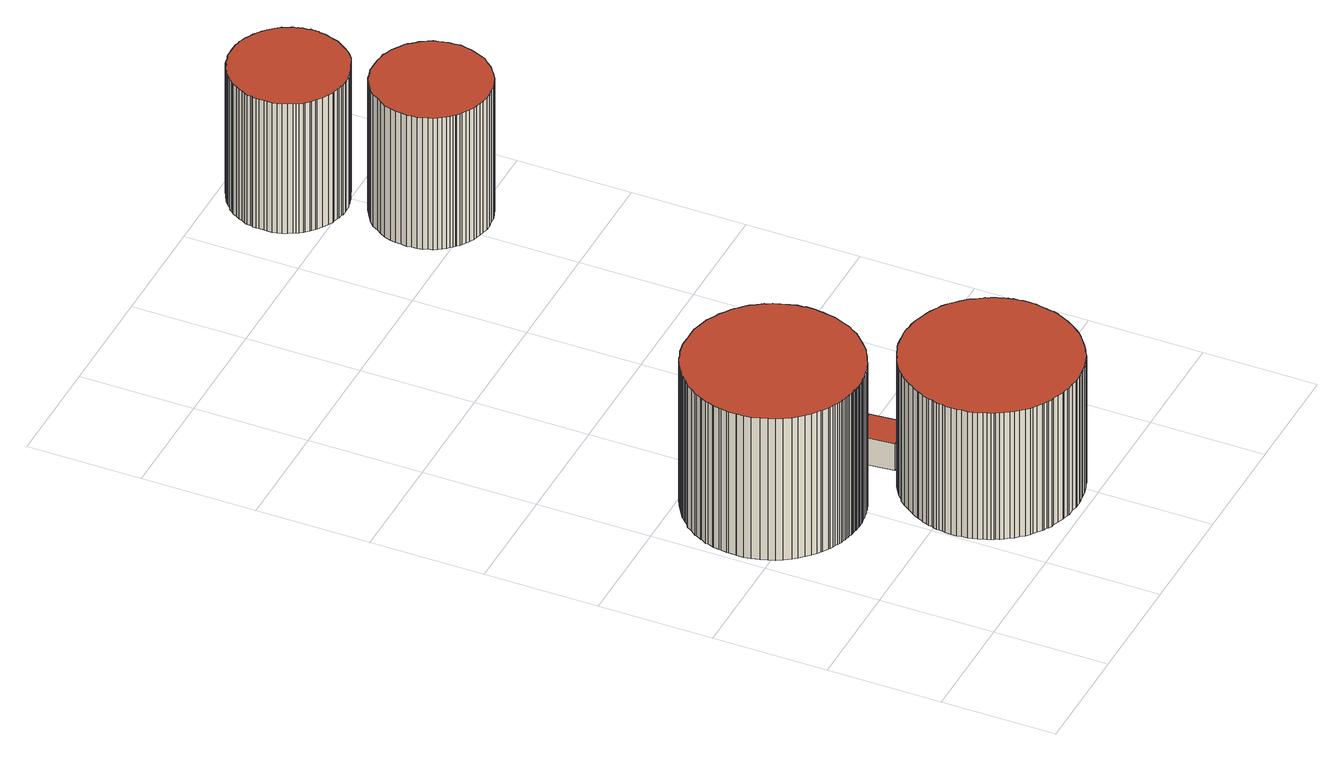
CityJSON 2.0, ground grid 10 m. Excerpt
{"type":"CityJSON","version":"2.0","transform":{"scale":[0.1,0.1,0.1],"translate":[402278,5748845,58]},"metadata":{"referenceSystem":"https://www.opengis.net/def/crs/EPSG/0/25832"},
"CityObjects":{
"building1":{"type":"Building","attributes":{"Gemeindeschluessel":"05515000","Geometrietyp2DReferenz":"3000","function":"51003_1201","roofType":"1000","measuredHeight":14.22},"geometry":[{"type":"Solid","lod":"2","boundaries":[[[[0,1,2,3]],[[4,5,1,0]],[[6,7,5,4]],[[8,9,7,6]],[[10,11,9,8]],[[12,13,11,10]],[[14,15,13,12]],[[16,17,15,14]],[[18,19,17,16]],[[20,21,19,18]],[[22,23,21,20]],[[24,25,23,22]],[[26,27,25,24]],[[28,29,27,26]],[[30,31,29,28]],[[32,33,31,30]],[[34,35,33,32]],[[36,37,35,34]],[[38,39,37,36]],[[40,41,39,38]],[[42,43,41,40]],[[44,45,43,42]],[[46,47,45,44]],[[48,49,47,46]],[[50,51,49,48]],[[52,53,51,50]],[[54,55,53,52]],[[56,57,55,54]],[[58,59,57,56]],[[60,61,59,58]],[[62,63,61,60]],[[64,65,63,62]],[[66,67,65,64]],[[68,69,67,66]],[[70,71,69,68]],[[72,73,71,70]],[[74,75,73,72]],[[76,77,75,74]],[[78,79,77,76]],[[80,81,79,78]],[[82,83,81,80]],[[84,85,83,82]],[[86,87,85,84]],[[88,89,87,86]],[[90,91,89,88]],[[92,93,91,90]],[[94,95,93,92]],[[96,97,95,94]],[[98,99,97,96]],[[100,101,99,98]],[[102,103,101,100]],[[104,105,103,102]],[[106,107,105,104]],[[108,109,107,106]],[[110,111,109,108]],[[112,113,111,110]],[[114,115,113,112]],[[116,117,115,114]],[[118,119,117,116]],[[120,121,119,118]],[[122,123,121,120]],[[124,125,123,122]],[[126,127,125,124]],[[128,129,127,126]],[[130,131,129,128]],[[132,133,131,130]],[[134,135,133,132]],[[136,137,135,134]],[[138,139,137,136]],[[140,141,139,138]],[[142,143,141,140]],[[144,145,143,142]],[[146,147,145,144]],[[148,149,147,146]],[[150,151,149,148]],[[152,153,151,150]],[[154,155,153,152]],[[156,157,155,154]],[[158,159,157,156]],[[160,161,159,158]],[[162,163,161,160]],[[164,165,163,162]],[[166,167,165,164]],[[168,169,167,166]],[[170,171,169,168]],[[172,173,171,170]],[[174,175,173,172]],[[176,177,175,174]],[[178,179,177,176]],[[180,181,179,178]],[[182,183,181,180]],[[184,185,183,182]],[[186,187,185,184]],[[188,189,187,186]],[[190,191,189,188]],[[192,193,191,190]],[[194,195,193,192]],[[196,197,195,194]],[[198,199,197,196]],[[200,201,199,198]],[[202,203,201,200]],[[204,205,203,202]],[[206,207,205,204]],[[208,209,207,206]],[[210,211,209,208]],[[212,213,211,210]],[[214,215,213,212]],[[216,217,215,214]],[[218,219,217,216]],[[220,221,219,218]],[[222,223,221,220]],[[224,225,223,222]],[[226,227,225,224]],[[228,229,227,226]],[[230,231,229,228]],[[232,233,231,230]],[[234,235,233,232]],[[236,237,235,234]],[[238,239,237,236]],[[240,241,239,238]],[[242,243,241,240]],[[244,245,243,242]],[[246,247,245,244]],[[248,249,247,246]],[[250,251,249,248]],[[252,253,251,250]],[[254,255,253,252]],[[3,2,255,254]],[[252,250,248,246,244,242,240,238,236,234,232,230,228,226,224,222,220,218,216,214,212,210,208,206,204,202,200,198,196,194,192,190,188,186,184,182,180,178,176,174,172,170,168,166,164,162,160,158,156,154,152,150,148,146,144,142,140,138,136,134,132,130,128,126,124,122,120,118,116,114,112,110,108,106,104,102,100,98,96,94,92,90,88,86,84,82,80,78,76,74,72,70,68,66,64,62,60,58,56,54,52,50,48,46,44,42,40,38,36,34,32,30,28,26,24,22,20,18,16,14,12,10,8,6,4,0,3,254]],[[1,5,7,9,11,13,15,17,19,21,23,25,27,29,31,33,35,37,39,41,43,45,47,49,51,53,55,57,59,61,63,65,67,69,71,73,75,77,79,81,83,85,87,89,91,93,95,97,99,101,103,105,107,109,111,113,115,117,119,121,123,125,127,129,131,133,135,137,139,141,143,145,147,149,151,153,155,157,159,161,163,165,167,169,171,173,175,177,179,181,183,185,187,189,191,193,195,197,199,201,203,205,207,209,211,213,215,217,219,221,223,225,227,229,231,233,235,237,239,241,243,245,247,249,251,253,255,2]]]],"semantics":{"surfaces":[{"type":"WallSurface"},{"type":"RoofSurface"},{"type":"GroundSurface"}],"values":[[0,0,0,0,0,0,0,0,0,0,0,0,0,0,0,0,0,0,0,0,0,0,0,0,0,0,0,0,0,0,0,0,0,0,0,0,0,0,0,0,0,0,0,0,0,0,0,0,0,0,0,0,0,0,0,0,0,0,0,0,0,0,0,0,0,0,0,0,0,0,0,0,0,0,0,0,0,0,0,0,0,0,0,0,0,0,0,0,0,0,0,0,0,0,0,0,0,0,0,0,0,0,0,0,0,0,0,0,0,0,0,0,0,0,0,0,0,0,0,0,0,0,0,0,0,0,0,0,1,2]]}}]},
"building2":{"type":"Building","attributes":{"Gemeindeschluessel":"05515000","Geometrietyp2DReferenz":"3000","function":"51003_1201","roofType":"1000","measuredHeight":12.74},"geometry":[{"type":"Solid","lod":"2","boundaries":[[[[256,257,258,259]],[[260,261,257,256]],[[262,263,261,260]],[[264,265,263,262]],[[266,267,265,264]],[[268,269,267,266]],[[270,271,269,268]],[[272,273,271,270]],[[274,275,273,272]],[[276,277,275,274]],[[278,279,277,276]],[[280,281,279,278]],[[282,283,281,280]],[[284,285,283,282]],[[286,287,285,284]],[[288,289,287,286]],[[290,291,289,288]],[[292,293,291,290]],[[294,295,293,292]],[[296,297,295,294]],[[298,299,297,296]],[[300,301,299,298]],[[302,303,301,300]],[[304,305,303,302]],[[306,307,305,304]],[[308,309,307,306]],[[310,311,309,308]],[[312,313,311,310]],[[314,315,313,312]],[[316,317,315,314]],[[318,319,317,316]],[[320,321,319,318]],[[322,323,321,320]],[[324,325,323,322]],[[326,327,325,324]],[[328,329,327,326]],[[330,331,329,328]],[[332,333,331,330]],[[334,335,333,332]],[[336,337,335,334]],[[338,339,337,336]],[[340,341,339,338]],[[342,343,341,340]],[[344,345,343,342]],[[346,347,345,344]],[[348,349,347,346]],[[350,351,349,348]],[[352,353,351,350]],[[354,355,353,352]],[[356,357,355,354]],[[358,359,357,356]],[[360,361,359,358]],[[362,363,361,360]],[[364,365,363,362]],[[366,367,365,364]],[[368,369,367,366]],[[370,371,369,368]],[[372,373,371,370]],[[374,375,373,372]],[[376,377,375,374]],[[378,379,377,376]],[[380,381,379,378]],[[382,383,381,380]],[[384,385,383,382]],[[386,387,385,384]],[[388,389,387,386]],[[390,391,389,388]],[[392,393,391,390]],[[394,395,393,392]],[[396,397,395,394]],[[398,399,397,396]],[[400,401,399,398]],[[402,403,401,400]],[[404,405,403,402]],[[406,407,405,404]],[[408,409,407,406]],[[410,411,409,408]],[[412,413,411,410]],[[414,415,413,412]],[[416,417,415,414]],[[418,419,417,416]],[[420,421,419,418]],[[422,423,421,420]],[[424,425,423,422]],[[426,427,425,424]],[[428,429,427,426]],[[430,431,429,428]],[[432,433,431,430]],[[434,435,433,432]],[[436,437,435,434]],[[438,439,437,436]],[[440,441,439,438]],[[442,443,441,440]],[[444,445,443,442]],[[446,447,445,444]],[[448,449,447,446]],[[450,451,449,448]],[[452,453,451,450]],[[454,455,453,452]],[[456,457,455,454]],[[458,459,457,456]],[[460,461,459,458]],[[462,463,461,460]],[[464,465,463,462]],[[466,467,465,464]],[[468,469,467,466]],[[470,471,469,468]],[[472,473,471,470]],[[474,475,473,472]],[[476,477,475,474]],[[478,479,477,476]],[[480,481,479,478]],[[482,483,481,480]],[[484,485,483,482]],[[486,487,485,484]],[[488,489,487,486]],[[490,491,489,488]],[[492,493,491,490]],[[494,495,493,492]],[[496,497,495,494]],[[498,499,497,496]],[[500,501,499,498]],[[502,503,501,500]],[[504,505,503,502]],[[506,507,505,504]],[[508,509,507,506]],[[510,511,509,508]],[[512,513,511,510]],[[259,258,513,512]],[[510,508,506,504,502,500,498,496,494,492,490,488,486,484,482,480,478,476,474,472,470,468,466,464,462,460,458,456,454,452,450,448,446,444,442,440,438,436,434,432,430,428,426,424,422,420,418,416,414,412,410,408,406,404,402,400,398,396,394,392,390,388,386,384,382,380,378,376,374,372,370,368,366,364,362,360,358,356,354,352,350,348,346,344,342,340,338,336,334,332,330,328,326,324,322,320,318,316,314,312,310,308,306,304,302,300,298,296,294,292,290,288,286,284,282,280,278,276,274,272,270,268,266,264,262,260,256,259,512]],[[257,261,263,265,267,269,271,273,275,277,279,281,283,285,287,289,291,293,295,297,299,301,303,305,307,309,311,313,315,317,319,321,323,325,327,329,331,333,335,337,339,341,343,345,347,349,351,353,355,357,359,361,363,365,367,369,371,373,375,377,379,381,383,385,387,389,391,393,395,397,399,401,403,405,407,409,411,413,415,417,419,421,423,425,427,429,431,433,435,437,439,441,443,445,447,449,451,453,455,457,459,461,463,465,467,469,471,473,475,477,479,481,483,485,487,489,491,493,495,497,499,501,503,505,507,509,511,513,258]]]],"semantics":{"surfaces":[{"type":"WallSurface"},{"type":"RoofSurface"},{"type":"GroundSurface"}],"values":[[0,0,0,0,0,0,0,0,0,0,0,0,0,0,0,0,0,0,0,0,0,0,0,0,0,0,0,0,0,0,0,0,0,0,0,0,0,0,0,0,0,0,0,0,0,0,0,0,0,0,0,0,0,0,0,0,0,0,0,0,0,0,0,0,0,0,0,0,0,0,0,0,0,0,0,0,0,0,0,0,0,0,0,0,0,0,0,0,0,0,0,0,0,0,0,0,0,0,0,0,0,0,0,0,0,0,0,0,0,0,0,0,0,0,0,0,0,0,0,0,0,0,0,0,0,0,0,0,0,1,2]]}}]},
"building3":{"type":"Building","attributes":{"Gemeindeschluessel":"05515000","Geometrietyp2DReferenz":"3000","function":"31001_2700","roofType":"1000","measuredHeight":2.71},"geometry":[{"type":"Solid","lod":"2","boundaries":[[[[514,515,516,517]],[[518,519,515,514]],[[520,521,519,518]],[[517,516,521,520]],[[518,514,517,520]],[[515,519,521,516]]]],"semantics":{"surfaces":[{"type":"WallSurface"},{"type":"RoofSurface"},{"type":"GroundSurface"}],"values":[[0,0,0,0,1,2]]}}]},
"building4":{"type":"Building","attributes":{"Gemeindeschluessel":"05515000","Geometrietyp2DReferenz":"3000","function":"51003_1201","roofType":"1000","measuredHeight":13.2},"geometry":[{"type":"Solid","lod":"2","boundaries":[[[[522,523,524,525]],[[526,527,523,522]],[[528,529,527,526]],[[530,531,529,528]],[[532,533,531,530]],[[534,535,533,532]],[[536,537,535,534]],[[538,539,537,536]],[[540,541,539,538]],[[542,543,541,540]],[[544,545,543,542]],[[546,547,545,544]],[[548,549,547,546]],[[550,551,549,548]],[[552,553,551,550]],[[554,555,553,552]],[[556,557,555,554]],[[558,559,557,556]],[[560,561,559,558]],[[562,563,561,560]],[[564,565,563,562]],[[566,567,565,564]],[[568,569,567,566]],[[570,571,569,568]],[[572,573,571,570]],[[574,575,573,572]],[[576,577,575,574]],[[578,579,577,576]],[[580,581,579,578]],[[582,583,581,580]],[[584,585,583,582]],[[586,587,585,584]],[[588,589,587,586]],[[590,591,589,588]],[[592,593,591,590]],[[594,595,593,592]],[[596,597,595,594]],[[598,599,597,596]],[[600,601,599,598]],[[602,603,601,600]],[[604,605,603,602]],[[606,607,605,604]],[[608,609,607,606]],[[610,611,609,608]],[[612,613,611,610]],[[614,615,613,612]],[[616,617,615,614]],[[618,619,617,616]],[[620,621,619,618]],[[622,623,621,620]],[[624,625,623,622]],[[626,627,625,624]],[[628,629,627,626]],[[630,631,629,628]],[[632,633,631,630]],[[634,635,633,632]],[[636,637,635,634]],[[638,639,637,636]],[[640,641,639,638]],[[642,643,641,640]],[[644,645,643,642]],[[646,647,645,644]],[[648,649,647,646]],[[650,651,649,648]],[[652,653,651,650]],[[654,655,653,652]],[[656,657,655,654]],[[658,659,657,656]],[[660,661,659,658]],[[662,663,661,660]],[[664,665,663,662]],[[525,524,665,664]],[[662,660,658,656,654,652,650,648,646,644,642,640,638,636,634,632,630,628,626,624,622,620,618,616,614,612,610,608,606,604,602,600,598,596,594,592,590,588,586,584,582,580,578,576,574,572,570,568,566,564,562,560,558,556,554,552,550,548,546,544,542,540,538,536,534,532,530,528,526,522,525,664]],[[523,527,529,531,533,535,537,539,541,543,545,547,549,551,553,555,557,559,561,563,565,567,569,571,573,575,577,579,581,583,585,587,589,591,593,595,597,599,601,603,605,607,609,611,613,615,617,619,621,623,625,627,629,631,633,635,637,639,641,643,645,647,649,651,653,655,657,659,661,663,665,524]]]],"semantics":{"surfaces":[{"type":"WallSurface"},{"type":"RoofSurface"},{"type":"GroundSurface"}],"values":[[0,0,0,0,0,0,0,0,0,0,0,0,0,0,0,0,0,0,0,0,0,0,0,0,0,0,0,0,0,0,0,0,0,0,0,0,0,0,0,0,0,0,0,0,0,0,0,0,0,0,0,0,0,0,0,0,0,0,0,0,0,0,0,0,0,0,0,0,0,0,0,0,1,2]]}}]},
"building5":{"type":"Building","attributes":{"Gemeindeschluessel":"05515000","Geometrietyp2DReferenz":"3000","function":"51003_1201","roofType":"1000","measuredHeight":13.04},"geometry":[{"type":"Solid","lod":"2","boundaries":[[[[666,667,668,669]],[[670,671,667,666]],[[672,673,671,670]],[[674,675,673,672]],[[676,677,675,674]],[[678,679,677,676]],[[680,681,679,678]],[[682,683,681,680]],[[684,685,683,682]],[[686,687,685,684]],[[688,689,687,686]],[[690,691,689,688]],[[692,693,691,690]],[[694,695,693,692]],[[696,697,695,694]],[[698,699,697,696]],[[700,701,699,698]],[[702,703,701,700]],[[704,705,703,702]],[[706,707,705,704]],[[708,709,707,706]],[[710,711,709,708]],[[712,713,711,710]],[[714,715,713,712]],[[716,717,715,714]],[[718,719,717,716]],[[720,721,719,718]],[[722,723,721,720]],[[724,725,723,722]],[[726,727,725,724]],[[728,729,727,726]],[[730,731,729,728]],[[732,733,731,730]],[[734,735,733,732]],[[736,737,735,734]],[[738,739,737,736]],[[740,741,739,738]],[[742,743,741,740]],[[744,745,743,742]],[[746,747,745,744]],[[748,749,747,746]],[[750,751,749,748]],[[752,753,751,750]],[[754,755,753,752]],[[756,757,755,754]],[[758,759,757,756]],[[760,761,759,758]],[[762,763,761,760]],[[764,765,763,762]],[[766,767,765,764]],[[768,769,767,766]],[[770,771,769,768]],[[772,773,771,770]],[[774,775,773,772]],[[776,777,775,774]],[[778,779,777,776]],[[780,781,779,778]],[[782,783,781,780]],[[784,785,783,782]],[[786,787,785,784]],[[788,789,787,786]],[[790,791,789,788]],[[792,793,791,790]],[[794,795,793,792]],[[796,797,795,794]],[[798,799,797,796]],[[800,801,799,798]],[[802,803,801,800]],[[804,805,803,802]],[[806,807,805,804]],[[808,809,807,806]],[[810,811,809,808]],[[812,813,811,810]],[[814,815,813,812]],[[816,817,815,814]],[[818,819,817,816]],[[820,821,819,818]],[[822,823,821,820]],[[824,825,823,822]],[[826,827,825,824]],[[828,829,827,826]],[[830,831,829,828]],[[832,833,831,830]],[[834,835,833,832]],[[836,837,835,834]],[[838,839,837,836]],[[840,841,839,838]],[[842,843,841,840]],[[844,845,843,842]],[[846,847,845,844]],[[848,849,847,846]],[[850,851,849,848]],[[852,853,851,850]],[[854,855,853,852]],[[856,857,855,854]],[[858,859,857,856]],[[860,861,859,858]],[[862,863,861,860]],[[864,865,863,862]],[[866,867,865,864]],[[868,869,867,866]],[[870,871,869,868]],[[872,873,871,870]],[[874,875,873,872]],[[669,668,875,874]],[[872,870,868,866,864,862,860,858,856,854,852,850,848,846,844,842,840,838,836,834,832,830,828,826,824,822,820,818,816,814,812,810,808,806,804,802,800,798,796,794,792,790,788,786,784,782,780,778,776,774,772,770,768,766,764,762,760,758,756,754,752,750,748,746,744,742,740,738,736,734,732,730,728,726,724,722,720,718,716,714,712,710,708,706,704,702,700,698,696,694,692,690,688,686,684,682,680,678,676,674,672,670,666,669,874]],[[667,671,673,675,677,679,681,683,685,687,689,691,693,695,697,699,701,703,705,707,709,711,713,715,717,719,721,723,725,727,729,731,733,735,737,739,741,743,745,747,749,751,753,755,757,759,761,763,765,767,769,771,773,775,777,779,781,783,785,787,789,791,793,795,797,799,801,803,805,807,809,811,813,815,817,819,821,823,825,827,829,831,833,835,837,839,841,843,845,847,849,851,853,855,857,859,861,863,865,867,869,871,873,875,668]]]],"semantics":{"surfaces":[{"type":"WallSurface"},{"type":"RoofSurface"},{"type":"GroundSurface"}],"values":[[0,0,0,0,0,0,0,0,0,0,0,0,0,0,0,0,0,0,0,0,0,0,0,0,0,0,0,0,0,0,0,0,0,0,0,0,0,0,0,0,0,0,0,0,0,0,0,0,0,0,0,0,0,0,0,0,0,0,0,0,0,0,0,0,0,0,0,0,0,0,0,0,0,0,0,0,0,0,0,0,0,0,0,0,0,0,0,0,0,0,0,0,0,0,0,0,0,0,0,0,0,0,0,0,0,1,2]]}}]}
},
"vertices":[
[3,233,145],[3,233,3],[3,227,3],[3,227,145],[3,235,145],[3,235,3],[4,240,145],[4,240,3],[4,242,145],[4,242,3],[5,247,145],[5,247,3],[5,248,145],[5,248,3],[7,253,145],[7,253,3],[7,255,145],[7,255,3],[10,260,145],[10,260,3],[10,261,145],[10,261,3],[13,266,145],[13,266,3],[13,267,145],[13,267,3],[17,272,145],[17,272,3],[20,277,145],[20,277,3],[21,277,145],[21,277,3],[25,281,145],[25,281,3],[26,282,145],[26,282,3],[29,285,145],[29,285,3],[30,286,145],[30,286,3],[34,289,145],[34,289,3],[39,292,145],[39,292,3],[40,293,145],[40,293,3],[44,295,145],[44,295,3],[49,298,145],[49,298,3],[53,299,145],[53,299,3],[58,301,145],[58,301,3],[63,302,145],[63,302,3],[67,303,145],[67,303,3],[71,303,145],[71,303,3],[76,303,145],[76,303,3],[79,303,145],[79,303,3],[83,303,145],[83,303,3],[87,303,145],[87,303,3],[88,303,145],[88,303,3],[89,303,145],[89,303,3],[93,302,145],[93,302,3],[96,301,145],[96,301,3],[100,300,145],[100,300,3],[104,299,145],[104,299,3],[108,297,145],[108,297,3],[112,295,145],[112,295,3],[116,293,145],[116,293,3],[120,290,145],[120,290,3],[123,288,145],[123,288,3],[125,287,145],[125,287,3],[127,285,145],[127,285,3],[129,283,145],[129,283,3],[132,280,145],[132,280,3],[136,276,145],[136,276,3],[137,275,145],[137,275,3],[139,271,145],[139,271,3],[140,270,145],[140,270,3],[143,266,145],[143,266,3],[143,265,145],[143,265,3],[146,260,145],[146,260,3],[148,254,145],[148,254,3],[150,248,145],[150,248,3],[150,247,145],[150,247,3],[152,241,145],[152,241,3],[152,235,145],[152,235,3],[153,234,145],[153,234,3],[153,227,145],[153,227,3],[152,221,145],[152,221,3],[152,219,145],[152,219,3],[151,215,145],[151,215,3],[151,213,145],[151,213,3],[150,208,145],[150,208,3],[150,207,145],[150,207,3],[147,200,145],[147,200,3],[145,195,145],[145,195,3],[144,192,145],[144,192,3],[141,188,145],[141,188,3],[138,183,145],[138,183,3],[133,178,145],[133,178,3],[129,174,145],[129,174,3],[125,170,145],[125,170,3],[121,167,145],[121,167,3],[119,166,145],[119,166,3],[116,164,145],[116,164,3],[115,163,145],[115,163,3],[110,161,145],[110,161,3],[105,158,145],[105,158,3],[101,157,145],[101,157,3],[99,156,145],[99,156,3],[96,156,145],[96,156,3],[95,155,145],[95,155,3],[92,155,145],[92,155,3],[90,154,145],[90,154,3],[88,154,145],[88,154,3],[86,154,145],[86,154,3],[83,153,145],[83,153,3],[82,153,145],[82,153,3],[79,153,145],[79,153,3],[78,153,145],[78,153,3],[76,153,145],[76,153,3],[74,153,145],[74,153,3],[72,153,145],[72,153,3],[71,154,145],[71,154,3],[69,154,145],[69,154,3],[67,154,145],[67,154,3],[65,154,145],[65,154,3],[63,155,145],[63,155,3],[61,155,145],[61,155,3],[59,156,145],[59,156,3],[57,156,145],[57,156,3],[55,157,145],[55,157,3],[53,157,145],[53,157,3],[51,158,145],[51,158,3],[49,159,145],[49,159,3],[47,160,145],[47,160,3],[45,161,145],[45,161,3],[42,162,145],[42,162,3],[41,163,145],[41,163,3],[36,166,145],[36,166,3],[35,167,145],[35,167,3],[32,169,145],[32,169,3],[28,172,145],[28,172,3],[24,176,145],[24,176,3],[20,180,145],[20,180,3],[17,184,145],[17,184,3],[13,190,145],[13,190,3],[10,195,145],[10,195,3],[8,201,145],[8,201,3],[6,207,145],[6,207,3],[4,214,145],[4,214,3],[3,220,145],[3,220,3],[3,226,145],[3,226,3],
[101,94,129],[101,94,2],[101,91,2],[101,91,129],[101,96,129],[101,96,2],[102,99,129],[102,99,2],[103,101,129],[103,101,2],[103,104,129],[103,104,2],[104,106,129],[104,106,2],[105,110,129],[105,110,2],[106,111,129],[106,111,2],[108,115,129],[108,115,2],[108,116,129],[108,116,2],[111,121,129],[111,121,2],[112,122,129],[112,122,2],[115,127,129],[115,127,2],[119,132,129],[119,132,2],[123,137,129],[123,137,2],[124,137,129],[124,137,2],[128,141,129],[128,141,2],[129,142,129],[129,142,2],[134,145,129],[134,145,2],[135,146,129],[135,146,2],[140,149,129],[140,149,2],[141,149,129],[141,149,2],[147,152,129],[147,152,2],[152,154,129],[152,154,2],[154,155,129],[154,155,2],[158,156,129],[158,156,2],[160,156,129],[160,156,2],[165,157,129],[165,157,2],[167,157,129],[167,157,2],[173,158,129],[173,158,2],[179,158,129],[179,158,2],[182,157,129],[182,157,2],[186,157,129],[186,157,2],[192,156,129],[192,156,2],[198,154,129],[198,154,2],[204,152,129],[204,152,2],[209,150,129],[209,150,2],[214,147,129],[214,147,2],[218,145,129],[218,145,2],[222,142,129],[222,142,2],[226,138,129],[226,138,2],[229,135,129],[229,135,2],[232,132,129],[232,132,2],[235,129,129],[235,129,2],[237,125,129],[237,125,2],[239,122,129],[239,122,2],[241,119,129],[241,119,2],[242,118,129],[242,118,2],[243,115,129],[243,115,2],[244,114,129],[244,114,2],[245,112,129],[245,112,2],[246,110,129],[246,110,2],[246,108,129],[246,108,2],[247,106,129],[247,106,2],[248,104,129],[248,104,2],[248,102,129],[248,102,2],[249,101,129],[249,101,2],[249,98,129],[249,98,2],[250,97,129],[250,97,2],[250,93,129],[250,93,2],[251,89,129],[251,89,2],[251,87,129],[251,87,2],[251,84,129],[251,84,2],[251,83,129],[251,83,2],[251,80,129],[251,80,2],[251,78,129],[251,78,2],[250,74,129],[250,74,2],[250,73,129],[250,73,2],[249,68,129],[249,68,2],[248,63,129],[248,63,2],[248,61,129],[248,61,2],[247,57,129],[247,57,2],[246,55,129],[246,55,2],[244,51,129],[244,51,2],[241,45,129],[241,45,2],[238,40,129],[238,40,2],[234,35,129],[234,35,2],[231,31,129],[231,31,2],[229,29,129],[229,29,2],[224,25,129],[224,25,2],[220,22,129],[220,22,2],[219,21,129],[219,21,2],[213,17,129],[213,17,2],[212,17,129],[212,17,2],[208,14,129],[208,14,2],[206,13,129],[206,13,2],[202,12,129],[202,12,2],[200,11,129],[200,11,2],[194,9,129],[194,9,2],[188,8,129],[188,8,2],[186,8,129],[186,8,2],[181,7,129],[181,7,2],[180,7,129],[180,7,2],[175,7,129],[175,7,2],[173,7,129],[173,7,2],[168,8,129],[168,8,2],[162,8,129],[162,8,2],[161,9,129],[161,9,2],[156,10,129],[156,10,2],[155,10,129],[155,10,2],[150,12,129],[150,12,2],[145,14,129],[145,14,2],[143,14,129],[143,14,2],[140,16,129],[140,16,2],[139,17,129],[139,17,2],[136,18,129],[136,18,2],[135,19,129],[135,19,2],[131,22,129],[131,22,2],[128,24,129],[128,24,2],[126,25,129],[126,25,2],[123,28,129],[123,28,2],[120,32,129],[120,32,2],[117,35,129],[117,35,2],[115,38,129],[115,38,2],[112,42,129],[112,42,2],[110,45,129],[110,45,2],[109,48,129],[109,48,2],[108,49,129],[108,49,2],[107,51,129],[107,51,2],[106,54,129],[106,54,2],[105,57,129],[105,57,2],[103,61,129],[103,61,2],[102,65,129],[102,65,2],[101,69,129],[101,69,2],[101,74,129],[101,74,2],[100,78,129],[100,78,2],[100,83,129],[100,83,2],[100,88,129],[100,88,2],
[189,162,27],[189,162,0],[186,194,0],[186,194,27],[159,159,27],[159,159,0],[156,192,27],[156,192,0],
[274,598,135],[274,598,3],[275,597,3],[275,597,135],[272,600,135],[272,600,3],[270,602,135],[270,602,3],[268,605,135],[268,605,3],[266,608,135],[266,608,3],[264,611,135],[264,611,3],[263,615,135],[263,615,3],[261,619,135],[261,619,3],[260,623,135],[260,623,3],[260,628,135],[260,628,3],[259,632,135],[259,632,3],[260,637,135],[260,637,3],[260,642,135],[260,642,3],[261,647,135],[261,647,3],[263,653,135],[263,653,3],[266,658,135],[266,658,3],[269,662,135],[269,662,3],[272,667,135],[272,667,3],[276,671,135],[276,671,3],[280,674,135],[280,674,3],[285,677,135],[285,677,3],[290,680,135],[290,680,3],[295,681,135],[295,681,3],[300,683,135],[300,683,3],[305,683,135],[305,683,3],[310,683,135],[310,683,3],[315,683,135],[315,683,3],[319,682,135],[319,682,3],[323,682,135],[323,682,3],[327,680,135],[327,680,3],[331,679,135],[331,679,3],[334,677,135],[334,677,3],[337,675,135],[337,675,3],[340,673,135],[340,673,3],[342,672,135],[342,672,3],[344,670,135],[344,670,3],[346,667,135],[346,667,3],[348,665,135],[348,665,3],[350,663,135],[350,663,3],[352,660,135],[352,660,3],[354,657,135],[354,657,3],[356,653,135],[356,653,3],[357,649,135],[357,649,3],[358,645,135],[358,645,3],[359,641,135],[359,641,3],[359,636,135],[359,636,3],[360,631,135],[360,631,3],[359,626,135],[359,626,3],[358,621,135],[358,621,3],[356,616,135],[356,616,3],[354,611,135],[354,611,3],[352,606,135],[352,606,3],[348,602,135],[348,602,3],[344,597,135],[344,597,3],[340,594,135],[340,594,3],[336,591,135],[336,591,3],[331,588,135],[331,588,3],[326,586,135],[326,586,3],[321,584,135],[321,584,3],[316,584,135],[316,584,3],[311,583,135],[311,583,3],[306,583,135],[306,583,3],[301,584,135],[301,584,3],[297,585,135],[297,585,3],[293,586,135],[293,586,3],[290,587,135],[290,587,3],[286,589,135],[286,589,3],[283,591,135],[283,591,3],[280,593,135],[280,593,3],[278,594,135],[278,594,3],[276,596,135],[276,596,3],
[239,775,135],[239,775,5],[238,774,5],[238,774,135],[241,777,135],[241,777,5],[242,779,135],[242,779,5],[244,780,135],[244,780,5],[246,782,135],[246,782,5],[247,783,135],[247,783,5],[251,786,135],[251,786,5],[252,786,135],[252,786,5],[254,788,135],[254,788,5],[256,789,135],[256,789,5],[260,790,135],[260,790,5],[260,791,135],[260,791,5],[264,792,135],[264,792,5],[265,792,135],[265,792,5],[269,793,135],[269,793,5],[270,794,135],[270,794,5],[275,794,135],[275,794,5],[276,794,135],[276,794,5],[281,794,135],[281,794,5],[286,794,135],[286,794,5],[288,793,135],[288,793,5],[291,793,135],[291,793,5],[293,792,135],[293,792,5],[297,791,135],[297,791,5],[298,790,135],[298,790,5],[302,788,135],[302,788,5],[304,787,135],[304,787,5],[307,785,135],[307,785,5],[311,782,135],[311,782,5],[315,778,135],[315,778,5],[318,775,135],[318,775,5],[321,771,135],[321,771,5],[322,770,135],[322,770,5],[323,767,135],[323,767,5],[324,765,135],[324,765,5],[325,763,135],[325,763,5],[326,762,135],[326,762,5],[326,759,135],[326,759,5],[327,758,135],[327,758,5],[327,756,135],[327,756,5],[328,754,135],[328,754,5],[328,751,135],[328,751,5],[328,750,135],[328,750,5],[329,748,135],[329,748,5],[329,746,135],[329,746,5],[329,744,135],[329,744,5],[329,743,135],[329,743,5],[329,741,135],[329,741,5],[328,739,135],[328,739,5],[328,738,135],[328,738,5],[328,736,135],[328,736,5],[328,735,135],[328,735,5],[327,732,135],[327,732,5],[326,729,135],[326,729,5],[325,726,135],[325,726,5],[324,722,135],[324,722,5],[322,719,135],[322,719,5],[320,716,135],[320,716,5],[318,713,135],[318,713,5],[315,709,135],[315,709,5],[312,706,135],[312,706,5],[308,703,135],[308,703,5],[304,701,135],[304,701,5],[299,699,135],[299,699,5],[294,697,135],[294,697,5],[290,696,135],[290,696,5],[288,695,135],[288,695,5],[285,695,135],[285,695,5],[284,694,135],[284,694,5],[279,694,135],[279,694,5],[278,694,135],[278,694,5],[273,694,135],[273,694,5],[272,695,135],[272,695,5],[268,695,135],[268,695,5],[267,696,135],[267,696,5],[262,697,135],[262,697,5],[261,697,135],[261,697,5],[257,699,135],[257,699,5],[252,702,135],[252,702,5],[248,705,135],[248,705,5],[247,706,135],[247,706,5],[244,708,135],[244,708,5],[243,709,135],[243,709,5],[240,712,135],[240,712,5],[239,713,135],[239,713,5],[237,716,135],[237,716,5],[236,718,135],[236,718,5],[235,720,135],[235,720,5],[233,724,135],[233,724,5],[231,728,135],[231,728,5],[230,732,135],[230,732,5],[229,736,135],[229,736,5],[229,740,135],[229,740,5],[229,743,135],[229,743,5],[229,747,135],[229,747,5],[229,750,135],[229,750,5],[229,753,135],[229,753,5],[230,754,135],[230,754,5],[230,755,135],[230,755,5],[230,758,135],[230,758,5],[231,761,135],[231,761,5],[233,764,135],[233,764,5],[234,767,135],[234,767,5],[236,770,135],[236,770,5]
]}
